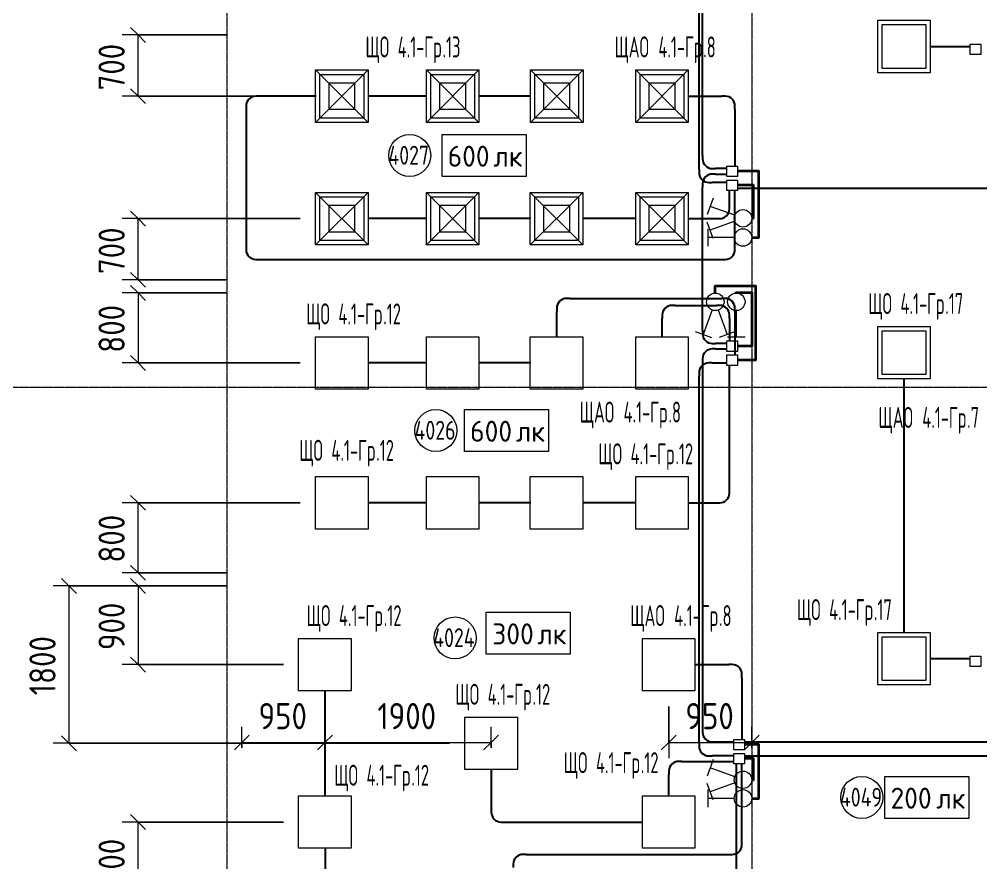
# Model space of a CAD drawing. Header units: millimetres. Extents: x -4730 to 98194, y -4296 to 93388.
# Drawn here: x 36626 to 47618, y 55064 to 64710 of the extents above; entities that cross this region are included whole.
import ezdxf

# ---------------------------------------------------------------- set-up
doc = ezdxf.new("R2010")
doc.units = ezdxf.units.MM
doc.linetypes.add('Линия сетки', pattern=[22.225, 12.7, -3.175, 3.175, -3.175])
for name, color, linetype, lineweight, true_color in [('Короба', 7, 'Continuous', 25, 0x008000), ('Соединительные детали коробов', 7, 'Continuous', 25, 0x008000), ('Типовые аннотации', 1, 'Continuous', 18, 0xff0000)]:
    doc.layers.add(name, color=color, linetype=linetype, lineweight=lineweight, true_color=true_color)
for name, color, linetype, lineweight in [('Марки помещений', 7, 'Continuous', 9), ('Марки силовых электроприборов', 7, 'Continuous', 9), ('Оси', 7, 'Continuous', 9), ('Провода', 7, 'Continuous', 35), ('Размеры', 7, 'Continuous', 9), ('Размеры-120', 7, 'Continuous', 9)]:
    doc.layers.add(name, color=color, linetype=linetype, lineweight=lineweight)
doc.styles.add('GOST Common', font='GOST_Common.ttf', dxfattribs={"width": 0.6, "height": 240})
doc.styles.add('GOST Common_1', font='GOST_Common.ttf', dxfattribs={"width": 0.9, "height": 300})
doc.styles.add('GOST Common_3', font='GOST_Common.ttf', dxfattribs={"width": 0.8, "height": 216})
doc.styles.add('GOST Common_4', font='GOST_Common.ttf', dxfattribs={"height": 240})
doc.dimstyles.new('ADSK_Проверочный', dxfattribs={"dimscale": 304.8, "dimtxt": 301.714499, "dimasz": 0.556693, "dimexe": 0.590551, "dimexo": 0.590551, "dimgap": 0.19685, "dimtad": 1, "dimdec": 3, "dimrnd": 0.001, "dimdsep": 46, "dimtxsty": 'GOST Common_1', "dimblk1": 'OBLIQUE', "dimblk2": 'OBLIQUE', "dimsah": 1, "dimcen": 0.09, "dimazin": 0, "dimtfac": 1, "dimtdec": 4, "dimtix": 1, "dimtmove": 0, "dimatfit": 3, "dimfxl": 1, "dimtvp": 1, "dimtolj": 1, "dimtzin": 0, "dimarcsym": 2})

# ---------------------------------------------------------------- blocks, each defined once
blk = doc.blocks.new('M_Короб_ отвод - Плоский торец - ПВХ - Стандартная-2386742-4-й этаж')
at = {"layer": 'Соединительные детали коробов'}
for p, q in [((0, 111.95), (0, 150.05)), ((-150.05, 0), (-111.95, 0))]:
    blk.add_line(p, q, dxfattribs=at)
blk.add_arc((-111.95, 111.95), 111.95, 270, 0, dxfattribs=at)
blk = doc.blocks.new('DIMBLOCK96-4-й этаж')
at = {"layer": 'Размеры-120'}
for p, q in [((39170, 56379), (39170, 56619)), ((40120, 56007), (40120, 56619)), ((39170, 56439), (39255, 56524)), ((40120, 56439), (40205, 56524)), ((39170, 56439), (39085, 56354)), ((39170, 56439), (40120, 56439)), ((39170, 56439), (39170, 56379)), ((40120, 56439), (40035, 56354)), ((40120, 56439), (40120, 56007))]:
    blk.add_line(p, q, dxfattribs=at)
at = {"layer": 'Размеры-120', "color": 0, "insert": (39361, 56891), "char_height": 300, "width": 681.16, "attachment_point": 1, "line_spacing_factor": 1.022761, "style": 'GOST Common_1'}
blk.add_mtext('950', dxfattribs=at)
blk = doc.blocks.new('_Oblique')
at = {"color": 0, "linetype": 'ByBlock', "lineweight": -2}
blk.add_line((-0.5, -0.5), (0.5, 0.5), dxfattribs=at)
blk = doc.blocks.new('DIMBLOCK97-4-й этаж')
at = {"layer": 'Размеры-120'}
for p, q in [((44050, 56852), (44050, 56259)), ((44050, 56439), (44050, 56852)), ((45000, 56379), (45000, 56619)), ((44050, 56439), (44135, 56524)), ((45000, 56439), (45085, 56524)), ((44050, 56439), (43965, 56354)), ((44050, 56439), (45000, 56439)), ((45000, 56439), (44915, 56354)), ((45000, 56439), (45000, 56379))]:
    blk.add_line(p, q, dxfattribs=at)
at = {"layer": 'Размеры-120', "color": 0, "insert": (44241, 56891), "char_height": 300, "width": 681.16, "attachment_point": 1, "line_spacing_factor": 1.022761, "style": 'GOST Common_1'}
blk.add_mtext('950', dxfattribs=at)
blk = doc.blocks.new('DIMBLOCK98-4-й этаж')
at = {"layer": 'Размеры-120'}
for p, q in [((40120, 56007), (40120, 56619)), ((42020, 56379), (42020, 56619)), ((40120, 56439), (40205, 56524)), ((42020, 56439), (42105, 56524)), ((40120, 56439), (40035, 56354)), ((40120, 56439), (42020, 56439)), ((40120, 56439), (40120, 56007)), ((42020, 56439), (41935, 56354)), ((42020, 56439), (42020, 56379))]:
    blk.add_line(p, q, dxfattribs=at)
at = {"layer": 'Размеры-120', "color": 0, "insert": (40720, 56891), "char_height": 300, "width": 840.71, "attachment_point": 1, "line_spacing_factor": 1.022761, "style": 'GOST Common_1'}
blk.add_mtext('1900', dxfattribs=at)
blk = doc.blocks.new('DIMBLOCK99-4-й этаж')
at = {"layer": 'Размеры-120'}
for p, q in [((37984, 58230), (37899, 58315)), ((38990, 58230), (37804, 58230)), ((37984, 58230), (37984, 57330)), ((37984, 58230), (38069, 58145)), ((37984, 58230), (38990, 58230)), ((37984, 57330), (37899, 57415)), ((39645, 57330), (37804, 57330)), ((37984, 57330), (38069, 57245)), ((37984, 57330), (39645, 57330))]:
    blk.add_line(p, q, dxfattribs=at)
at = {"layer": 'Размеры-120', "color": 0, "insert": (37532, 57496), "char_height": 300, "width": 681.16, "attachment_point": 1, "rotation": 90, "line_spacing_factor": 1.022761, "style": 'GOST Common_1'}
blk.add_mtext('900', dxfattribs=at)
blk = doc.blocks.new('DIMBLOCK100-4-й этаж')
at = {"layer": 'Размеры-120'}
for p, q in [((39645, 55530), (37804, 55530)), ((37984, 55530), (37899, 55615)), ((37984, 54630), (37984, 55530)), ((37984, 55530), (38069, 55445)), ((37984, 55530), (39645, 55530)), ((37984, 54630), (37899, 54715)), ((38990, 54630), (37804, 54630)), ((37984, 54630), (38069, 54545)), ((37984, 54630), (38990, 54630))]:
    blk.add_line(p, q, dxfattribs=at)
at = {"layer": 'Размеры-120', "color": 0, "insert": (37532, 54796), "char_height": 300, "width": 681.16, "attachment_point": 1, "rotation": 90, "line_spacing_factor": 1.022761, "style": 'GOST Common_1'}
blk.add_mtext('900', dxfattribs=at)
blk = doc.blocks.new('DIMBLOCK101-4-й этаж')
at = {"layer": 'Размеры-120'}
for p, q in [((37194, 58230), (37109, 58315)), ((38990, 58230), (37014, 58230)), ((37194, 58230), (37194, 56430)), ((37194, 58230), (37279, 58145)), ((37194, 58230), (38990, 58230)), ((37194, 56430), (37109, 56515)), ((41545, 56430), (37014, 56430)), ((37194, 56430), (37279, 56345)), ((37194, 56430), (41545, 56430))]:
    blk.add_line(p, q, dxfattribs=at)
at = {"layer": 'Размеры-120', "color": 0, "insert": (36742, 56980), "char_height": 300, "width": 840.71, "attachment_point": 1, "rotation": 90, "line_spacing_factor": 1.022761, "style": 'GOST Common_1'}
blk.add_mtext('1800', dxfattribs=at)
blk = doc.blocks.new('DIMBLOCK102-4-й этаж')
at = {"layer": 'Размеры-120'}
for p, q in [((38990, 61580), (37804, 61580)), ((37984, 61580), (37899, 61665)), ((37984, 61580), (37984, 60780)), ((37984, 61580), (38069, 61495)), ((37984, 61580), (38990, 61580)), ((37984, 60780), (37899, 60865)), ((39839, 60780), (37804, 60780)), ((37984, 60780), (38069, 60695)), ((37984, 60780), (39839, 60780))]:
    blk.add_line(p, q, dxfattribs=at)
at = {"layer": 'Размеры-120', "color": 0, "insert": (37532, 60896), "char_height": 300, "width": 681.16, "attachment_point": 1, "rotation": 90, "line_spacing_factor": 1.022761, "style": 'GOST Common_1'}
blk.add_mtext('800', dxfattribs=at)
blk = doc.blocks.new('DIMBLOCK103-4-й этаж')
at = {"layer": 'Размеры-120'}
for p, q in [((37984, 59180), (37899, 59265)), ((39839, 59180), (37804, 59180)), ((37984, 58380), (37984, 59180)), ((37984, 59180), (38069, 59095)), ((37984, 59180), (39839, 59180)), ((38990, 58380), (37804, 58380)), ((37984, 58380), (37899, 58465)), ((37984, 58380), (38069, 58295)), ((37984, 58380), (38990, 58380))]:
    blk.add_line(p, q, dxfattribs=at)
at = {"layer": 'Размеры-120', "color": 0, "insert": (37532, 58496), "char_height": 300, "width": 681.16, "attachment_point": 1, "rotation": 90, "line_spacing_factor": 1.022761, "style": 'GOST Common_1'}
blk.add_mtext('800', dxfattribs=at)
blk = doc.blocks.new('DIMBLOCK104-4-й этаж')
at = {"layer": 'Размеры-120'}
for p, q in [((38990, 64530), (37804, 64530)), ((37984, 64530), (37899, 64615)), ((37984, 63830), (37984, 64530)), ((37984, 64530), (38069, 64445)), ((37984, 64530), (38990, 64530)), ((37984, 63830), (37899, 63915)), ((39839, 63830), (37804, 63830)), ((37984, 63830), (38069, 63745)), ((37984, 63830), (39839, 63830))]:
    blk.add_line(p, q, dxfattribs=at)
at = {"layer": 'Размеры-120', "color": 0, "insert": (37532, 63896), "char_height": 300, "width": 681.16, "attachment_point": 1, "rotation": 90, "line_spacing_factor": 1.022761, "style": 'GOST Common_1'}
blk.add_mtext('700', dxfattribs=at)
blk = doc.blocks.new('DIMBLOCK105-4-й этаж')
at = {"layer": 'Размеры-120'}
for p, q in [((37984, 62430), (37899, 62515)), ((39839, 62430), (37804, 62430)), ((37984, 61730), (37984, 62430)), ((37984, 62430), (38069, 62345)), ((37984, 62430), (39839, 62430)), ((37984, 61730), (37899, 61815)), ((38990, 61730), (37804, 61730)), ((37984, 61730), (38069, 61645)), ((37984, 61730), (38990, 61730))]:
    blk.add_line(p, q, dxfattribs=at)
at = {"layer": 'Размеры-120', "color": 0, "insert": (37532, 61796), "char_height": 300, "width": 681.16, "attachment_point": 1, "rotation": 90, "line_spacing_factor": 1.022761, "style": 'GOST Common_1'}
blk.add_mtext('700', dxfattribs=at)
blk = doc.blocks.new('ADSK_Марка_Помещение_1_ГОСТ21-501-2011 - Номер-85995-4-й этаж')
at = {"layer": 'Марки помещений'}
blk.add_circle((0, 0), 2, dxfattribs=at)
blk = doc.blocks.new('Морка помещения_освещённость_ - Морка помещения_освещённость_-1484368-4-й этаж')
at = {"layer": 'Марки помещений', "color": 190, "true_color": 0x8000ff}
for p, q in [((-4, 0), (-4, 4)), ((-4, 4), (4, 4)), ((4, 4), (4, 0)), ((4, 0), (-4, 0))]:
    blk.add_line(p, q, dxfattribs=at)

msp = doc.modelspace()

# ---------------------------------------------------------------- linework, layer by layer
at = {"layer": 'Короба'}
for p, q in [((44436.7389, 63153.05), (44436.7389, 67489.95)), ((44396.7389, 62993.05), (44396.7389, 67329.95)), ((47039.143, 64398.2616), (47497.8868, 64398.2616)), ((40018.5589, 63830), (39368.6089, 63830)), ((41284.764, 63830), (40613.5589, 63830)), ((42475.497, 63830), (41879.764, 63830)), ((44273.5589, 63830), (44658.1889, 63830)), ((39218.5589, 63679.95), (39218.5589, 62113.8417)), ((44808.2389, 63679.95), (44808.2389, 63031.5)), ((44716.7389, 63003), (44586.7889, 63003)), ((44586.7889, 62940), (44716.7389, 62940)), ((44436.7389, 61153.05), (44436.7389, 62789.95)), ((44716.7389, 62843), (44546.7889, 62843)), ((44836.7389, 62780), (47776.7389, 62780)), ((44745.2389, 62580.05), (44745.2389, 62751.5)), ((44808.2389, 62113.8417), (44808.2389, 62751.5)), ((41284.764, 62430), (40613.5589, 62430)), ((42473.233, 62430), (41879.764, 62430)), ((43678.5589, 62430), (43068.233, 62430)), ((44273.5589, 62430), (44595.1889, 62430)), ((39368.6089, 61963.7917), (44658.1889, 61963.7917)), ((42920.783, 61517.5), (44658.1889, 61517.5)), ((42770.733, 61077.5), (42770.733, 61367.45)), ((44126.1089, 61437.5), (44595.1889, 61437.5)), ((44808.2389, 61367.45), (44808.2389, 60871.5)), ((43976.0589, 61077.5), (43976.0589, 61287.45)), ((44745.2389, 61287.45), (44745.2389, 61031.5)), ((44716.7389, 61003), (44586.7889, 61003)), ((44586.7889, 60940), (44716.7389, 60940)), ((44436.7389, 60789.95), (44436.7389, 56596.2636)), ((41284.764, 60780), (40613.5589, 60780)), ((42473.233, 60780), (41879.764, 60780)), ((44546.7889, 60780), (44716.7389, 60780)), ((44745.2389, 59330.05), (44745.2389, 60751.5)), ((44396.7389, 56436.2636), (44396.7389, 60629.95)), ((46741.643, 57695.7616), (46741.643, 60600.7616)), ((41284.764, 59180), (40613.5589, 59180)), ((42473.233, 59180), (41879.764, 59180)), ((43678.5589, 59180), (43068.233, 59180)), ((44273.5589, 59180), (44595.1889, 59180)), ((47039.143, 57398.2616), (47497.8868, 57398.2616)), ((44349.764, 57330), (44738.1889, 57330)), ((44888.2389, 57179.95), (44888.2389, 56474.7136)), ((40122.264, 55827.5), (40122.264, 57032.5)), ((44586.7889, 56446.2136), (44796.7389, 56446.2136)), ((44916.7389, 56446.2136), (47776.7389, 56446.2136)), ((44796.7389, 56286.2136), (44546.7889, 56286.2136)), ((44916.7389, 56286.2136), (47776.7389, 56286.2136)), ((44202.314, 56223.2136), (44796.7389, 56223.2136)), ((44825.2389, 53219.2025), (44825.2389, 56194.7136)), ((44888.2389, 55310.05), (44888.2389, 56194.7136)), ((42022.264, 56132.5), (42022.264, 55680.05)), ((44052.264, 55827.5), (44052.264, 56073.1636)), ((42172.314, 55530), (43754.764, 55530)), ((40122.264, 55232.5), (40122.264, 54970.05)), ((42422.314, 55160), (44738.1889, 55160))]:
    msp.add_line(p, q, dxfattribs=at)
at = {"layer": 'Оси', "linetype": 'Линия сетки'}
for p, q in [((39000, 93388.3703), (39000, -3096.3487)), ((45000, 93388.3703), (45000, -3096.3487)), ((98194.2682, 60500), (-3530.0173, 60500))]:
    msp.add_line(p, q, dxfattribs=at)
at = {"layer": 'Провода', "flags": 128}
for points in [[(44999.3567, 62213.6387), (45080, 62213.6387), (45080, 62971.5021), (44836.7389, 62971.5004)], [(44999.3567, 62433.6387), (45020, 62433.6387), (45020, 62811.5021), (44836.7389, 62811.5005)], [(44582.6944, 61579.3567), (44582.6944, 61660), (45042.6944, 61660), (45042.6944, 60811.5021), (44836.7389, 60811.5005)], [(44822.6944, 61579.3567), (44822.6944, 61585.8333), (45000, 61585.8333), (45000, 60971.5021), (44836.7389, 60971.5006)], [(44999.3567, 55800), (45080, 55800), (45080, 56414.7157), (44916.7389, 56414.7142)], [(44999.3567, 56013.227), (45020, 56013.227), (45020, 56254.7157), (44916.7389, 56254.7144)]]:
    msp.add_lwpolyline(points, dxfattribs=at)
at = {"layer": 'Типовые аннотации'}
for p, q in [((46439.379, 64698.2616), (47039.379, 64698.2616)), ((46439.379, 64098.2616), (46439.379, 64698.2616)), ((46489.379, 64648.2616), (46989.379, 64648.2616)), ((46489.379, 64148.2616), (46489.379, 64648.2616)), ((46989.379, 64648.2616), (46989.379, 64148.2616)), ((47039.379, 64698.2616), (47039.379, 64098.2616)), ((47497.8868, 64426.7616), (47617.8868, 64426.7616)), ((47497.8868, 64306.7616), (47497.8868, 64426.7616)), ((47617.8868, 64426.7616), (47617.8868, 64306.7616)), ((47617.8868, 64306.7616), (47497.8868, 64306.7616)), ((43673.795, 64130), (44273.795, 64130)), ((43673.795, 63530), (43673.795, 64130)), ((43673.795, 64130), (44273.795, 63530)), ((43673.795, 63530), (44273.795, 64130)), ((44273.795, 64130), (44273.795, 63530)), ((47039.379, 64098.2616), (46439.379, 64098.2616)), ((46989.379, 64148.2616), (46489.379, 64148.2616)), ((43723.795, 64080), (44223.795, 64080)), ((43723.795, 63580), (43723.795, 64080)), ((43823.795, 63980), (43823.795, 63680)), ((44123.795, 63980), (43823.795, 63980)), ((44123.795, 63680), (44123.795, 63980)), ((44223.795, 64080), (44223.795, 63580)), ((43823.795, 63680), (44123.795, 63680)), ((44223.795, 63580), (43723.795, 63580)), ((44273.795, 63530), (43673.795, 63530)), ((44716.7389, 63031.5), (44836.7389, 63031.5)), ((44716.7389, 62911.5), (44716.7389, 63031.5)), ((44836.7389, 63031.5), (44836.7389, 62911.5)), ((44836.7389, 62911.5), (44716.7389, 62911.5)), ((44499.3567, 62313.6387), (44499.3567, 62113.6387)), ((44799.3567, 62213.6387), (44499.3567, 62213.6387)), ((44822.6944, 61379.3567), (44822.6944, 61079.3567)), ((43673.795, 61080), (44273.795, 61080)), ((43673.795, 60480), (43673.795, 61080)), ((44273.795, 61080), (44273.795, 60480)), ((44722.6944, 61079.3567), (44922.6944, 61079.3567)), ((44273.795, 60480), (43673.795, 60480)), ((43750, 57630), (44350, 57630)), ((43750, 57030), (43750, 57630)), ((44350, 57630), (44350, 57030)), ((44350, 57030), (43750, 57030)), ((44499.3567, 55900), (44499.3567, 55700)), ((44799.3567, 55800), (44499.3567, 55800))]:
    msp.add_line(p, q, dxfattribs=at)
at = {"layer": 'Типовые аннотации', "color": 5, "true_color": 0x0000ff}
for p, q in [((40013.795, 64130), (40613.795, 64130)), ((40013.795, 63530), (40013.795, 64130)), ((40013.795, 64130), (40613.795, 63530)), ((40013.795, 63530), (40613.795, 64130)), ((40613.795, 64130), (40613.795, 63530)), ((41280, 64130), (41880, 64130)), ((41280, 63530), (41280, 64130)), ((41280, 64130), (41880, 63530)), ((41280, 63530), (41880, 64130)), ((41880, 64130), (41880, 63530)), ((42470.733, 64130), (43070.733, 64130)), ((42470.733, 63530), (42470.733, 64130)), ((42470.733, 64130), (43070.733, 63530)), ((42470.733, 63530), (43070.733, 64130)), ((43070.733, 64130), (43070.733, 63530)), ((40063.795, 64080), (40563.795, 64080)), ((40063.795, 63580), (40063.795, 64080)), ((40163.795, 63980), (40163.795, 63680)), ((40463.795, 63980), (40163.795, 63980)), ((40463.795, 63680), (40463.795, 63980)), ((40563.795, 64080), (40563.795, 63580)), ((41330, 64080), (41830, 64080)), ((41330, 63580), (41330, 64080)), ((41430, 63980), (41430, 63680)), ((41730, 63980), (41430, 63980)), ((41730, 63680), (41730, 63980)), ((41830, 64080), (41830, 63580)), ((42520.733, 64080), (43020.733, 64080)), ((42520.733, 63580), (42520.733, 64080)), ((42620.733, 63980), (42620.733, 63680)), ((42920.733, 63980), (42620.733, 63980)), ((42920.733, 63680), (42920.733, 63980)), ((43020.733, 64080), (43020.733, 63580)), ((40163.795, 63680), (40463.795, 63680)), ((41430, 63680), (41730, 63680)), ((42620.733, 63680), (42920.733, 63680)), ((40563.795, 63580), (40063.795, 63580)), ((41830, 63580), (41330, 63580)), ((43020.733, 63580), (42520.733, 63580)), ((40613.795, 63530), (40013.795, 63530)), ((41880, 63530), (41280, 63530)), ((43070.733, 63530), (42470.733, 63530)), ((40013.795, 62730), (40613.795, 62730)), ((40013.795, 62130), (40013.795, 62730)), ((40013.795, 62730), (40613.795, 62130)), ((40013.795, 62130), (40613.795, 62730)), ((40063.795, 62680), (40563.795, 62680)), ((40063.795, 62180), (40063.795, 62680)), ((40563.795, 62680), (40563.795, 62180)), ((40613.795, 62730), (40613.795, 62130)), ((41280, 62730), (41880, 62730)), ((41280, 62130), (41280, 62730)), ((41280, 62730), (41880, 62130)), ((41280, 62130), (41880, 62730)), ((41330, 62680), (41830, 62680)), ((41330, 62180), (41330, 62680)), ((41830, 62680), (41830, 62180)), ((41880, 62730), (41880, 62130)), ((42468.469, 62730), (43068.469, 62730)), ((42468.469, 62130), (42468.469, 62730)), ((42468.469, 62730), (43068.469, 62130)), ((42468.469, 62130), (43068.469, 62730)), ((42518.469, 62680), (43018.469, 62680)), ((42518.469, 62180), (42518.469, 62680)), ((43018.469, 62680), (43018.469, 62180)), ((43068.469, 62730), (43068.469, 62130)), ((43673.795, 62730), (44273.795, 62730)), ((43673.795, 62130), (43673.795, 62730)), ((43673.795, 62730), (44273.795, 62130)), ((43673.795, 62130), (44273.795, 62730)), ((43723.795, 62680), (44223.795, 62680)), ((43723.795, 62180), (43723.795, 62680)), ((44223.795, 62680), (44223.795, 62180)), ((44273.795, 62730), (44273.795, 62130)), ((44557.6816, 62664.416), (44489.2776, 62476.4774)), ((40163.795, 62580), (40163.795, 62280)), ((40463.795, 62580), (40163.795, 62580)), ((40463.795, 62280), (40463.795, 62580)), ((41430, 62580), (41430, 62280)), ((41730, 62580), (41430, 62580)), ((41730, 62280), (41730, 62580)), ((42618.469, 62580), (42618.469, 62280)), ((42918.469, 62580), (42618.469, 62580)), ((42918.469, 62280), (42918.469, 62580)), ((43823.795, 62580), (43823.795, 62280)), ((44123.795, 62580), (43823.795, 62580)), ((44123.795, 62280), (44123.795, 62580)), ((44805.3874, 62467.8407), (44523.4796, 62570.4467)), ((44557.6816, 62202.8613), (44489.2776, 62390.7999)), ((44805.3874, 62399.4366), (44523.4796, 62296.8306)), ((40163.795, 62280), (40463.795, 62280)), ((41430, 62280), (41730, 62280)), ((42618.469, 62280), (42918.469, 62280)), ((43823.795, 62280), (44123.795, 62280)), ((40613.795, 62130), (40013.795, 62130)), ((40563.795, 62180), (40063.795, 62180)), ((41880, 62130), (41280, 62130)), ((41830, 62180), (41330, 62180)), ((43068.469, 62130), (42468.469, 62130)), ((43018.469, 62180), (42518.469, 62180)), ((44273.795, 62130), (43673.795, 62130)), ((44223.795, 62180), (43723.795, 62180)), ((44548.4924, 61385.3874), (44445.8864, 61103.4796)), ((44616.8964, 61385.3874), (44719.5025, 61103.4796)), ((44351.9171, 61137.6816), (44539.8556, 61069.2776)), ((44813.4717, 61137.6816), (44625.5332, 61069.2776)), ((46439.379, 61198.2616), (47039.379, 61198.2616)), ((46439.379, 60598.2616), (46439.379, 61198.2616)), ((46489.379, 61148.2616), (46989.379, 61148.2616)), ((46489.379, 60648.2616), (46489.379, 61148.2616)), ((46989.379, 61148.2616), (46989.379, 60648.2616)), ((47039.379, 61198.2616), (47039.379, 60598.2616)), ((40013.795, 61080), (40613.795, 61080)), ((40013.795, 60480), (40013.795, 61080)), ((40613.795, 61080), (40613.795, 60480)), ((41280, 61080), (41880, 61080)), ((41280, 60480), (41280, 61080)), ((41880, 61080), (41880, 60480)), ((42468.469, 61080), (43068.469, 61080)), ((42468.469, 60480), (42468.469, 61080)), ((43068.469, 61080), (43068.469, 60480)), ((47039.379, 60598.2616), (46439.379, 60598.2616)), ((46989.379, 60648.2616), (46489.379, 60648.2616)), ((40613.795, 60480), (40013.795, 60480)), ((41880, 60480), (41280, 60480)), ((43068.469, 60480), (42468.469, 60480)), ((40013.795, 59480), (40613.795, 59480)), ((40013.795, 58880), (40013.795, 59480)), ((40613.795, 59480), (40613.795, 58880)), ((41280, 59480), (41880, 59480)), ((41280, 58880), (41280, 59480)), ((41880, 59480), (41880, 58880)), ((42468.469, 59480), (43068.469, 59480)), ((42468.469, 58880), (42468.469, 59480)), ((43068.469, 59480), (43068.469, 58880)), ((43673.795, 59480), (44273.795, 59480)), ((43673.795, 58880), (43673.795, 59480)), ((44273.795, 59480), (44273.795, 58880)), ((40613.795, 58880), (40013.795, 58880)), ((41880, 58880), (41280, 58880)), ((43068.469, 58880), (42468.469, 58880)), ((44273.795, 58880), (43673.795, 58880)), ((39820, 57630), (40420, 57630)), ((39820, 57030), (39820, 57630)), ((40420, 57630), (40420, 57030)), ((46439.379, 57698.2616), (47039.379, 57698.2616)), ((46439.379, 57098.2616), (46439.379, 57698.2616)), ((46489.379, 57648.2616), (46989.379, 57648.2616)), ((46489.379, 57148.2616), (46489.379, 57648.2616)), ((46989.379, 57648.2616), (46989.379, 57148.2616)), ((47039.379, 57698.2616), (47039.379, 57098.2616)), ((47039.379, 57098.2616), (46439.379, 57098.2616)), ((46989.379, 57148.2616), (46489.379, 57148.2616)), ((40420, 57030), (39820, 57030)), ((41720, 56730), (42320, 56730)), ((41720, 56130), (41720, 56730)), ((42320, 56730), (42320, 56130)), ((44557.6816, 56244.0043), (44489.2776, 56056.0658)), ((42320, 56130), (41720, 56130)), ((44805.3874, 56047.429), (44523.4796, 56150.035)), ((44557.6816, 55782.4496), (44489.2776, 55970.3882)), ((44805.3874, 55979.0249), (44523.4796, 55876.4189)), ((39820, 55830), (40420, 55830)), ((39820, 55230), (39820, 55830)), ((40420, 55830), (40420, 55230)), ((43750, 55830), (44350, 55830)), ((43750, 55230), (43750, 55830)), ((44350, 55830), (44350, 55230)), ((40420, 55230), (39820, 55230)), ((44350, 55230), (43750, 55230))]:
    msp.add_line(p, q, dxfattribs=at)
at = {"layer": 'Типовые аннотации', "color": 16, "true_color": 0x800000}
for p, q in [((44716.7389, 62871.5), (44836.7389, 62871.5)), ((44716.7389, 62751.5), (44716.7389, 62871.5)), ((44836.7389, 62871.5), (44836.7389, 62751.5)), ((44836.7389, 62751.5), (44716.7389, 62751.5)), ((44716.7389, 60871.5), (44836.7389, 60871.5)), ((44716.7389, 60751.5), (44716.7389, 60871.5)), ((44836.7389, 60871.5), (44836.7389, 60751.5)), ((44836.7389, 60751.5), (44716.7389, 60751.5)), ((47497.8868, 57426.7616), (47617.8868, 57426.7616)), ((47497.8868, 57306.7616), (47497.8868, 57426.7616)), ((47617.8868, 57426.7616), (47617.8868, 57306.7616)), ((47617.8868, 57306.7616), (47497.8868, 57306.7616)), ((44796.7389, 56314.7136), (44916.7389, 56314.7136)), ((44796.7389, 56194.7136), (44796.7389, 56314.7136)), ((44916.7389, 56314.7136), (44916.7389, 56194.7136)), ((44916.7389, 56194.7136), (44796.7389, 56194.7136))]:
    msp.add_line(p, q, dxfattribs=at)
at = {"layer": 'Типовые аннотации', "color": 7}
for p, q in [((44716.7389, 61031.5), (44836.7389, 61031.5)), ((44716.7389, 60911.5), (44716.7389, 61031.5)), ((44836.7389, 61031.5), (44836.7389, 60911.5)), ((44836.7389, 60911.5), (44716.7389, 60911.5)), ((44796.7389, 56474.7136), (44916.7389, 56474.7136)), ((44796.7389, 56354.7136), (44796.7389, 56474.7136)), ((44916.7389, 56474.7136), (44916.7389, 56354.7136)), ((44916.7389, 56354.7136), (44796.7389, 56354.7136))]:
    msp.add_line(p, q, dxfattribs=at)
at = {"layer": 'Типовые аннотации', "color": 5, "true_color": 0x0000ff}
for centre in [(44899.3567, 62433.6387), (44582.6944, 61479.3567), (44899.3567, 56013.227)]:
    msp.add_circle(centre, 100, dxfattribs=at)
at = {"layer": 'Типовые аннотации'}
for centre in [(44899.3567, 62213.6387), (44822.6944, 61479.3567), (44899.3567, 55800)]:
    msp.add_circle(centre, 100, dxfattribs=at)

# ---------------------------------------------------------------- block references
at = {"layer": 'Марки помещений', "xscale": 120, "yscale": 120, "zscale": 120}
for p in [(41089.6816, 63152.2923), (41388.4918, 60006.9567), (41608.4594, 57635.1325), (46257.8179, 55810.9399)]:
    msp.add_blockref('ADSK_Марка_Помещение_1_ГОСТ21-501-2011 - Номер-85995-4-й этаж', p, dxfattribs=at)
at = {"layer": 'Марки помещений', "color": 190, "true_color": 0x8000ff, "xscale": 120, "yscale": 120, "zscale": 120}
for p in [(41939.5427, 62912.2923), (42196.65, 59766.9567), (42445.0965, 57449.6029), (47002.4619, 55570.9399)]:
    msp.add_blockref('Морка помещения_освещённость_ - Морка помещения_освещённость_-1484368-4-й этаж', p, dxfattribs=at)
at = {"layer": 'Соединительные детали коробов'}
for p, rotation in [((39218.5589, 63830), 180), ((44808.2389, 63830), 90), ((44436.7389, 63003), 270), ((44396.7389, 62843), 270), ((44436.7389, 62940), 180), ((39218.5589, 61963.7917), 270), ((42770.733, 61517.5), 180), ((44808.2389, 61517.5), 90), ((43976.0589, 61437.5), 180), ((44745.2389, 61437.5), 90), ((44436.7389, 61003), 270), ((44436.7389, 60940), 180), ((44396.7389, 60780), 180), ((44888.2389, 57330), 90), ((44436.7389, 56446.2136), 270), ((44396.7389, 56286.2136), 270), ((44052.264, 56223.2136), 180), ((42022.264, 55530), 270), ((42272.264, 55160), 180)]:
    msp.add_blockref('M_Короб_ отвод - Плоский торец - ПВХ - Стандартная-2386742-4-й этаж', p, dxfattribs=dict(at, rotation=rotation))
for p in [(44745.2389, 62430), (44808.2389, 61963.7917), (44745.2389, 59180), (44888.2389, 55160)]:
    msp.add_blockref('M_Короб_ отвод - Плоский торец - ПВХ - Стандартная-2386742-4-й этаж', p, dxfattribs=at)

# ---------------------------------------------------------------- texts
at = {"layer": 'Марки помещений', "char_height": 216, "attachment_point": 1, "style": 'GOST Common_3'}
for s, insert, width in [('4027', (40846.0056, 63263.0795), 600.3036), ('4026', (41144.8159, 60117.7439), 600.3036), ('4024', (41358.5434, 57745.9197), 615.696), ('4049', (46007.9019, 55921.7271), 615.696)]:
    msp.add_mtext(s, dxfattribs=dict(at, insert=insert, width=width))
at = {"layer": 'Марки помещений', "color": 190, "true_color": 0x8000ff, "char_height": 240, "attachment_point": 1, "style": 'GOST Common_4'}
for s, insert, width in [('600', (41523.4588, 63264.0043), 634.9365), ('лк', (42047.3338, 63264.0043), 413.67075), ('600', (41780.5662, 60118.6687), 634.9365), ('лк', (42304.4412, 60118.6687), 413.67075), ('300', (42033.2127, 57801.3148), 625.31625), ('лк', (42549.1502, 57801.3148), 413.67075), ('200', (46586.3781, 55922.6518), 634.9365), ('лк', (47110.2531, 55922.6518), 413.67075)]:
    msp.add_mtext(s, dxfattribs=dict(at, insert=insert, width=width))
at = {"layer": 'Марки силовых электроприборов', "char_height": 240, "attachment_point": 1, "style": 'GOST Common'}
for s, insert, width in [('ЩО', (40583.2482, 64513.0825), 340.55685), (' 4.1-', (40864.2357, 64513.0825), 473.3163), ('Гр', (41254.7607, 64513.0825), 253.9746), ('.13', (41464.3107, 64513.0825), 259.74675), ('ЩАО', (43430.0344, 64513.0825), 502.17705), (' 4.1-', (43844.3719, 64513.0825), 473.3163), ('Гр', (44234.8969, 64513.0825), 253.9746), ('.8', (44444.4469, 64513.0825), 178.93665), ('ЩО', (46331.1444, 61578.444), 340.55685), (' 4.1-', (46612.1319, 61578.444), 473.3163), ('Гр', (47002.6569, 61578.444), 253.9746), ('.17', (47212.2069, 61578.444), 265.5189), ('ЩО', (39905.5603, 61460.1824), 340.55685), (' 4.1-', (40186.5478, 61460.1824), 473.3163), ('Гр', (40577.0728, 61460.1824), 253.9746), ('.12', (40786.6228, 61460.1824), 265.5189), ('ЩАО', (43032.4333, 60337.8145), 502.17705), (' 4.1-', (43446.7708, 60337.8145), 473.3163), ('Гр', (43837.2958, 60337.8145), 253.9746), ('.8', (44046.8458, 60337.8145), 178.93665), ('ЩАО', (46447.4025, 60276.6298), 502.17705), (' 4.1-', (46861.74, 60276.6298), 473.3163), ('Гр', (47252.265, 60276.6298), 253.9746), ('.7', (47461.815, 60276.6298), 178.93665), ('ЩО', (39825.5603, 59900.1824), 340.55685), (' 4.1-', (40106.5478, 59900.1824), 473.3163), ('Гр', (40497.0728, 59900.1824), 253.9746), ('.12', (40706.6228, 59900.1824), 265.5189), ('ЩО', (43245.5603, 59860.1824), 340.55685), (' 4.1-', (43526.5478, 59860.1824), 473.3163), ('Гр', (43917.0728, 59860.1824), 253.9746), ('.12', (44126.6228, 59860.1824), 265.5189), ('ЩО', (45515.2607, 58078.444), 340.55685), (' 4.1-', (45796.2482, 58078.444), 473.3163), ('Гр', (46186.7732, 58078.444), 253.9746), ('.17', (46396.3232, 58078.444), 265.5189), ('ЩО', (39911.7653, 58010.1824), 340.55685), (' 4.1-', (40192.7528, 58010.1824), 473.3163), ('Гр', (40583.2778, 58010.1824), 253.9746), ('.12', (40792.8278, 58010.1824), 265.5189), ('ЩАО', (43610.8053, 58010.1824), 502.17705), (' 4.1-', (44025.1428, 58010.1824), 473.3163), ('Гр', (44415.6678, 58010.1824), 253.9746), ('.8', (44625.2178, 58010.1824), 178.93665), ('ЩО', (41611.7653, 57110.1824), 340.55685), (' 4.1-', (41892.7528, 57110.1824), 473.3163), ('Гр', (42283.2778, 57110.1824), 253.9746), ('.12', (42492.8278, 57110.1824), 265.5189), ('ЩО', (42850.1975, 56328.6875), 340.55685), (' 4.1-', (43131.185, 56328.6875), 473.3163), ('Гр', (43521.71, 56328.6875), 253.9746), ('.12', (43731.26, 56328.6875), 265.5189), ('ЩО', (40226.7536, 56184.8929), 340.55685), (' 4.1-', (40507.7411, 56184.8929), 473.3163), ('Гр', (40898.2661, 56184.8929), 253.9746), ('.12', (41107.8161, 56184.8929), 265.5189)]:
    msp.add_mtext(s, dxfattribs=dict(at, insert=insert, width=width))

# ---------------------------------------------------------------- dimensions: what is measured, and where the dimension line sits
at = {"layer": 'Размеры'}
for base, p1, p2, override, picture, middle in [((37983.8333, 64530), (40018.5589, 63830), (39170, 64530), {"dimpost": '<>', "dimfxl": 1100.023758}, 'DIMBLOCK104-4-й этаж', (37773.8333, 64180)), ((37983.8333, 62430), (39170, 61730), (40018.5589, 62430), {"dimpost": '<>', "dimfxl": 1100.023758}, 'DIMBLOCK105-4-й этаж', (37773.8333, 62080)), ((37983.8333, 60780), (39170, 61580), (40018.5589, 60780), {"dimpost": '<>', "dimfxl": 1166.212788}, 'DIMBLOCK102-4-й этаж', (37773.8333, 61180)), ((37983.8333, 59180), (39170, 58380), (40018.5589, 59180), {"dimpost": '<>', "dimfxl": 1166.212788}, 'DIMBLOCK103-4-й этаж', (37773.8333, 58780)), ((37194.0875, 56430), (39170, 58230), (41724.764, 56430), {"dimpost": '<>', "dimfxl": 3125.191034}, 'DIMBLOCK101-4-й этаж', (36984.0875, 57330)), ((37983.8333, 57330), (39170, 58230), (39824.764, 57330), {"dimpost": '<>', "dimfxl": 1112.976132}, 'DIMBLOCK99-4-й этаж', (37773.8333, 57780)), ((37983.8333, 55530), (39170, 54630), (39824.764, 55530), {"dimpost": '<>', "dimfxl": 1112.976132}, 'DIMBLOCK100-4-й этаж', (37773.8333, 55080))]:
    dim = msp.add_linear_dim(base=base, p1=p1, p2=p2, angle=90, dimstyle='ADSK_Проверочный', override=override, dxfattribs=at)
    dim.commit()
    dim.dimension.update_dxf_attribs({"geometry": picture, "text_midpoint": middle})
for base, p1, p2, override, picture, middle in [((45000, 56438.8451), (44050, 57032.5), (45000, 56558.827), {"dimpost": '<>', "dimfxl": 1061.539517}, 'DIMBLOCK97-4-й этаж', (44525, 56648.8451)), ((40120, 56438.8451), (39170, 56558.827), (40120, 55827.5), {"dimpost": '<>', "dimfxl": 1198.89079}, 'DIMBLOCK96-4-й этаж', (39645, 56648.8451)), ((42020, 56438.8451), (40120, 55827.5), (42020, 56558.827), {"dimpost": '<>', "dimfxl": 2035.887798}, 'DIMBLOCK98-4-й этаж', (41070, 56648.8451))]:
    dim = msp.add_linear_dim(base=base, p1=p1, p2=p2, dimstyle='ADSK_Проверочный', override=override, dxfattribs=at)
    dim.commit()
    dim.dimension.update_dxf_attribs({"geometry": picture, "text_midpoint": middle})

doc.saveas('drawing.dxf')
